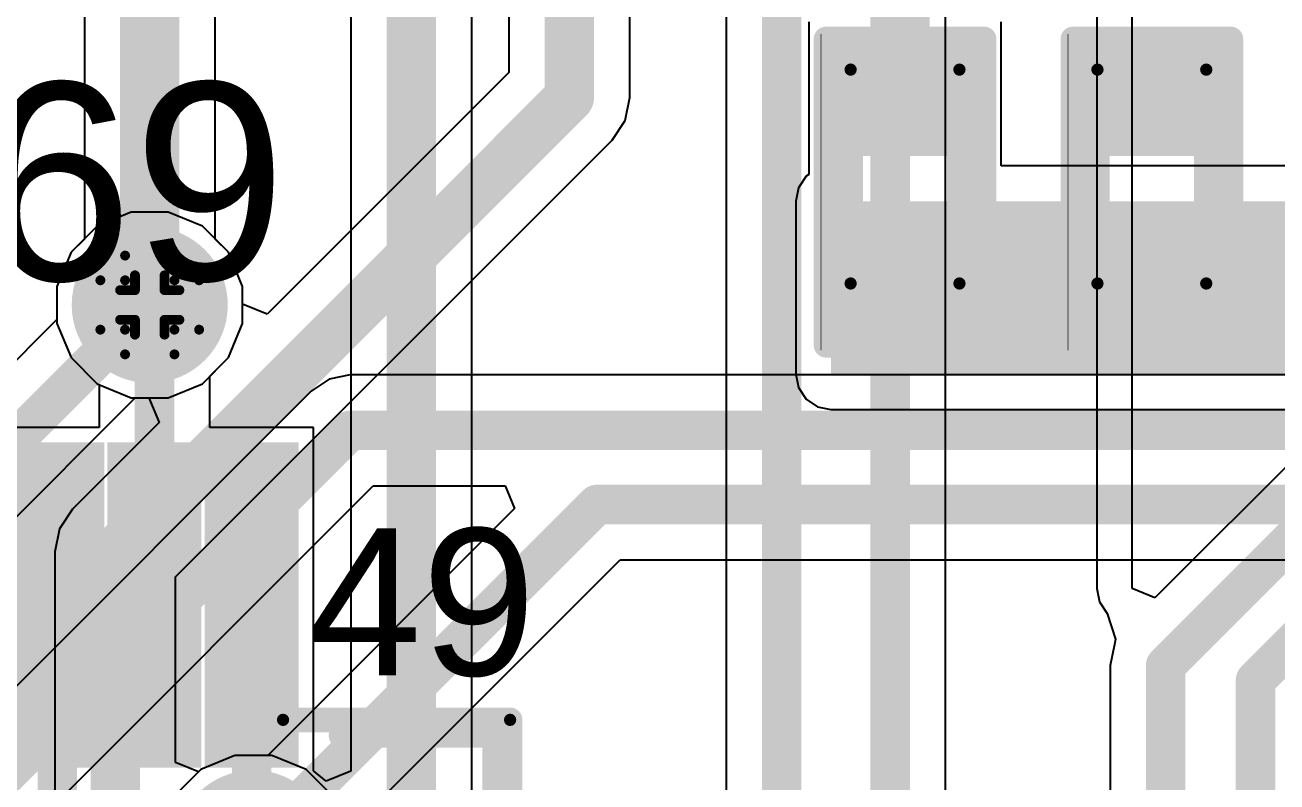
# Model space of a CAD drawing. Header units: inches. Extents: x -0.1 to 17.9, y -0.8 to 4.8.
# Drawn here: x 1.3317 to 1.5853, y 2.9274 to 3.0807 of the extents above; entities that cross this region are included whole.
import ezdxf

# ---------------------------------------------------------------- set-up
doc = ezdxf.new("R2010")
doc.units = ezdxf.units.IN
doc.header["$MEASUREMENT"] = 0
for name, color, linetype in [('Bottom Layer 1', 5, 'Continuous'), ('Bottom Solder', 6, 'Continuous'), ('Drill Drawing', 1, 'Continuous'), ('GND+Signal', 16, 'Continuous'), ('Pad Holes', 156, 'Continuous'), ('PWR+Signal', 76, 'Continuous'), ('Top 3D Body', 56, 'Continuous'), ('Top Layer 1', 1, 'Continuous'), ('Top Overlay', 2, 'Continuous'), ('Top Paste', 8, 'Continuous'), ('Top Solder', 216, 'Continuous'), ('Via Holes', 16, 'Continuous')]:
    doc.layers.add(name, color=color, linetype=linetype)
doc.styles.add('Arial', font='', dxfattribs={"height": 0.2})
doc.styles.get('Arial').set_extended_font_data('Arial')

# ---------------------------------------------------------------- blocks, each defined once
blk = doc.blocks.new('R___0402_86')
at = {"layer": 'Top Layer 1'}
for points in [[(-0.0275, -0.0125), (-0.0275, 0.0125), (-0.0095, 0.0125), (-0.0095, -0.0125)], [(0.0095, -0.0125), (0.0095, 0.0125), (0.0275, 0.0125), (0.0275, -0.0125)]]:
    blk.add_hatch(color=1, dxfattribs=at).paths.add_polyline_path(points)
at = {"layer": 'Top Paste'}
for points in [[(-0.0275, -0.0125), (-0.0275, 0.0125), (-0.0095, 0.0125), (-0.0095, -0.0125)], [(0.0095, -0.0125), (0.0095, 0.0125), (0.0275, 0.0125), (0.0275, -0.0125)]]:
    blk.add_hatch(color=8, dxfattribs=at).paths.add_polyline_path(points)
at = {"layer": 'Top Solder'}
for points in [[(-0.02967, -0.01466), (-0.02967, 0.01467), (-0.00733, 0.01467), (-0.00733, -0.01466)], [(0.00733, -0.01466), (0.00733, 0.01467), (0.02967, 0.01467), (0.02967, -0.01466)]]:
    blk.add_hatch(color=216, dxfattribs=at).paths.add_polyline_path(points)
at = {"layer": 'Top Overlay'}
for points in [[(-0.031, -0.016, 0.005, 0.005, 0), (-0.031, 0.016, 0.005, 0.005, 0)], [(0.031, 0.016, 0.005, 0.005, 0), (-0.031, 0.016, 0.005, 0.005, 0)], [(0.031, -0.016, 0.005, 0.005, 0), (0.031, 0.016, 0.005, 0.005, 0)], [(0.031, -0.016, 0.005, 0.005, 0), (-0.031, -0.016, 0.005, 0.005, 0)], [(0.032, -0.017, 0.000127, 0.000127, 0), (-0.032, -0.017, 0.000127, 0.000127, 0)]]:
    blk.add_lwpolyline(points, format="xyseb", dxfattribs=at)
for points in [[(-0.03225, 0.016, 0.0025, 0.0025, 1), (-0.02975, 0.016, 0.0025, 0.0025, 1)], [(-0.03225, 0.016, 0.0025, 0.0025, 1), (-0.02975, 0.016, 0.0025, 0.0025, 1)], [(0.02975, 0.016, 0.0025, 0.0025, 1), (0.03225, 0.016, 0.0025, 0.0025, 1)], [(0.02975, 0.016, 0.0025, 0.0025, 1), (0.03225, 0.016, 0.0025, 0.0025, 1)], [(-0.03225, -0.016, 0.0025, 0.0025, 1), (-0.02975, -0.016, 0.0025, 0.0025, 1)], [(-0.03225, -0.016, 0.0025, 0.0025, 1), (-0.02975, -0.016, 0.0025, 0.0025, 1)], [(0.02975, -0.016, 0.0025, 0.0025, 1), (0.03225, -0.016, 0.0025, 0.0025, 1)], [(0.02975, -0.016, 0.0025, 0.0025, 1), (0.03225, -0.016, 0.0025, 0.0025, 1)], [(-0.03203, -0.017, 0.0000635, 0.0000635, 1), (-0.03197, -0.017, 0.0000635, 0.0000635, 1)], [(0.03197, -0.017, 0.0000635, 0.0000635, 1), (0.03203, -0.017, 0.0000635, 0.0000635, 1)]]:
    blk.add_lwpolyline(points, format="xyseb", close=True, dxfattribs=at)
blk = doc.blocks.new('R___0402_87')
at = {"layer": 'Top Layer 1'}
for points in [[(-0.0275, -0.0125), (-0.0275, 0.0125), (-0.0095, 0.0125), (-0.0095, -0.0125)], [(0.0095, -0.0125), (0.0095, 0.0125), (0.0275, 0.0125), (0.0275, -0.0125)]]:
    blk.add_hatch(color=1, dxfattribs=at).paths.add_polyline_path(points)
at = {"layer": 'Top Paste'}
for points in [[(-0.0275, -0.0125), (-0.0275, 0.0125), (-0.0095, 0.0125), (-0.0095, -0.0125)], [(0.0095, -0.0125), (0.0095, 0.0125), (0.0275, 0.0125), (0.0275, -0.0125)]]:
    blk.add_hatch(color=8, dxfattribs=at).paths.add_polyline_path(points)
at = {"layer": 'Top Solder'}
for points in [[(-0.02967, -0.01466), (-0.02967, 0.01467), (-0.00733, 0.01467), (-0.00733, -0.01466)], [(0.00733, -0.01466), (0.00733, 0.01467), (0.02967, 0.01467), (0.02967, -0.01466)]]:
    blk.add_hatch(color=216, dxfattribs=at).paths.add_polyline_path(points)
at = {"layer": 'Top Overlay'}
for points in [[(-0.031, -0.016, 0.005, 0.005, 0), (-0.031, 0.016, 0.005, 0.005, 0)], [(0.031, 0.016, 0.005, 0.005, 0), (-0.031, 0.016, 0.005, 0.005, 0)], [(0.031, -0.016, 0.005, 0.005, 0), (0.031, 0.016, 0.005, 0.005, 0)], [(0.031, -0.016, 0.005, 0.005, 0), (-0.031, -0.016, 0.005, 0.005, 0)], [(0.032, -0.017, 0.000127, 0.000127, 0), (-0.032, -0.017, 0.000127, 0.000127, 0)]]:
    blk.add_lwpolyline(points, format="xyseb", dxfattribs=at)
for points in [[(-0.03225, 0.016, 0.0025, 0.0025, 1), (-0.02975, 0.016, 0.0025, 0.0025, 1)], [(-0.03225, 0.016, 0.0025, 0.0025, 1), (-0.02975, 0.016, 0.0025, 0.0025, 1)], [(0.02975, 0.016, 0.0025, 0.0025, 1), (0.03225, 0.016, 0.0025, 0.0025, 1)], [(0.02975, 0.016, 0.0025, 0.0025, 1), (0.03225, 0.016, 0.0025, 0.0025, 1)], [(-0.03225, -0.016, 0.0025, 0.0025, 1), (-0.02975, -0.016, 0.0025, 0.0025, 1)], [(-0.03225, -0.016, 0.0025, 0.0025, 1), (-0.02975, -0.016, 0.0025, 0.0025, 1)], [(0.02975, -0.016, 0.0025, 0.0025, 1), (0.03225, -0.016, 0.0025, 0.0025, 1)], [(0.02975, -0.016, 0.0025, 0.0025, 1), (0.03225, -0.016, 0.0025, 0.0025, 1)], [(-0.03203, -0.017, 0.0000635, 0.0000635, 1), (-0.03197, -0.017, 0.0000635, 0.0000635, 1)], [(0.03197, -0.017, 0.0000635, 0.0000635, 1), (0.03203, -0.017, 0.0000635, 0.0000635, 1)]]:
    blk.add_lwpolyline(points, format="xyseb", close=True, dxfattribs=at)
blk = doc.blocks.new('64_TQFP__10_10__101')
at = {"layer": 'Top Layer 1'}
for points in [[(0.10276, 0.19429), (0.10276, 0.25216), (0.11378, 0.25216), (0.11378, 0.19429)], [(0.12244, 0.19429), (0.12244, 0.25216), (0.13346, 0.25216), (0.13346, 0.19429)], [(0.14213, 0.19429), (0.14213, 0.25216), (0.15315, 0.25216), (0.15315, 0.19429)]]:
    blk.add_hatch(color=1, dxfattribs=at).paths.add_polyline_path(points)
at = {"layer": 'Top Paste'}
for points in [[(0.10276, 0.19429), (0.10276, 0.25216), (0.11378, 0.25216), (0.11378, 0.19429)], [(0.12244, 0.19429), (0.12244, 0.25216), (0.13346, 0.25216), (0.13346, 0.19429)], [(0.14213, 0.19429), (0.14213, 0.25216), (0.15315, 0.25216), (0.15315, 0.19429)]]:
    blk.add_hatch(color=8, dxfattribs=at).paths.add_polyline_path(points)
at = {"layer": 'Top Solder'}
for points in [[(0.09876, 0.19029), (0.09876, 0.25616), (0.11778, 0.25616), (0.11778, 0.19029)], [(0.11844, 0.19029), (0.11844, 0.25616), (0.13746, 0.25616), (0.13746, 0.19029)], [(0.13813, 0.19029), (0.13813, 0.25616), (0.15715, 0.25616), (0.15715, 0.19029)]]:
    blk.add_hatch(color=216, dxfattribs=at).paths.add_polyline_path(points)
at = {"layer": 'Top Overlay'}
for points in [[(0.16575, 0.19685, 0.005, 0.005, 0), (0.19685, 0.19685, 0.005, 0.005, 0)], [(0.19685, 0.16575, 0.005, 0.005, 0), (0.19685, 0.19685, 0.005, 0.005, 0)]]:
    blk.add_lwpolyline(points, format="xyseb", dxfattribs=at)
for points in [[(0.1645, 0.19685, 0.0025, 0.0025, 1), (0.167, 0.19685, 0.0025, 0.0025, 1)], [(0.1956, 0.19685, 0.0025, 0.0025, 1), (0.1981, 0.19685, 0.0025, 0.0025, 1)], [(0.1956, 0.19685, 0.0025, 0.0025, 1), (0.1981, 0.19685, 0.0025, 0.0025, 1)]]:
    blk.add_lwpolyline(points, format="xyseb", close=True, dxfattribs=at)

msp = doc.modelspace()

# ---------------------------------------------------------------- hatches: boundary and pattern name
at = {"layer": 'Bottom Layer 1'}
h = msp.add_hatch(color=5, dxfattribs=at)
edge = h.paths.add_edge_path()
edge.add_arc((1.357, 3.024), 0.01181, 0, 360)
at = {"layer": 'Bottom Solder'}
h = msp.add_hatch(color=6, dxfattribs=at)
edge = h.paths.add_edge_path()
edge.add_arc((1.357, 3.024), 0.01581, 0, 360)
h = msp.add_hatch(color=6, dxfattribs=at)
edge = h.paths.add_edge_path()
edge.add_arc((1.378, 2.914), 0.01581, 0, 360)
at = {"layer": 'GND+Signal'}
h = msp.add_hatch(color=16, dxfattribs=at)
edge = h.paths.add_edge_path()
edge.add_arc((1.357, 3.024), 0.01181, 0, 360)
at = {"layer": 'Pad Holes'}
h = msp.add_hatch(color=7, dxfattribs=at)
edge = h.paths.add_edge_path()
edge.add_arc((1.49898, 3.07165), 0.00125, 0, 360)
h = msp.add_hatch(color=7, dxfattribs=at)
edge = h.paths.add_edge_path()
edge.add_arc((1.52102, 3.07165), 0.00125, 0, 360)
h = msp.add_hatch(color=7, dxfattribs=at)
edge = h.paths.add_edge_path()
edge.add_arc((1.54898, 3.07165), 0.00125, 0, 360)
h = msp.add_hatch(color=7, dxfattribs=at)
edge = h.paths.add_edge_path()
edge.add_arc((1.57102, 3.07165), 0.00125, 0, 360)
h = msp.add_hatch(color=7, dxfattribs=at)
edge = h.paths.add_edge_path()
edge.add_arc((1.49898, 3.02835), 0.00125, 0, 360)
h = msp.add_hatch(color=7, dxfattribs=at)
edge = h.paths.add_edge_path()
edge.add_arc((1.52102, 3.02835), 0.00125, 0, 360)
h = msp.add_hatch(color=7, dxfattribs=at)
edge = h.paths.add_edge_path()
edge.add_arc((1.54898, 3.02835), 0.00125, 0, 360)
h = msp.add_hatch(color=7, dxfattribs=at)
edge = h.paths.add_edge_path()
edge.add_arc((1.57102, 3.02835), 0.00125, 0, 360)
h = msp.add_hatch(color=7, dxfattribs=at)
edge = h.paths.add_edge_path()
edge.add_arc((1.384, 2.94), 0.00125, 0, 360)
h = msp.add_hatch(color=7, dxfattribs=at)
edge = h.paths.add_edge_path()
edge.add_arc((1.43, 2.94), 0.00125, 0, 360)
h = msp.add_hatch(color=7, dxfattribs=at)
edge = h.paths.add_edge_path()
edge.add_arc((1.43, 2.94), 0.00125, 0, 360)
at = {"layer": 'PWR+Signal'}
h = msp.add_hatch(color=76, dxfattribs=at)
edge = h.paths.add_edge_path()
edge.add_arc((1.357, 3.024), 0.01181, 0, 360)
at = {"layer": 'Top 3D Body'}
h = msp.add_hatch(color=56, dxfattribs=at)
edge = h.paths.add_edge_path()
edge.add_arc((1.49898, 3.07165), 0.00125, 0, 360)
h = msp.add_hatch(color=56, dxfattribs=at)
edge = h.paths.add_edge_path()
edge.add_arc((1.52102, 3.07165), 0.00125, 0, 360)
h = msp.add_hatch(color=56, dxfattribs=at)
edge = h.paths.add_edge_path()
edge.add_arc((1.54898, 3.07165), 0.00125, 0, 360)
h = msp.add_hatch(color=56, dxfattribs=at)
edge = h.paths.add_edge_path()
edge.add_arc((1.57102, 3.07165), 0.00125, 0, 360)
h = msp.add_hatch(color=56, dxfattribs=at)
edge = h.paths.add_edge_path()
edge.add_arc((1.49898, 3.02835), 0.00125, 0, 360)
h = msp.add_hatch(color=56, dxfattribs=at)
edge = h.paths.add_edge_path()
edge.add_arc((1.52102, 3.02835), 0.00125, 0, 360)
h = msp.add_hatch(color=56, dxfattribs=at)
edge = h.paths.add_edge_path()
edge.add_arc((1.54898, 3.02835), 0.00125, 0, 360)
h = msp.add_hatch(color=56, dxfattribs=at)
edge = h.paths.add_edge_path()
edge.add_arc((1.57102, 3.02835), 0.00125, 0, 360)
h = msp.add_hatch(color=56, dxfattribs=at)
edge = h.paths.add_edge_path()
edge.add_arc((1.384, 2.94), 0.00125, 0, 360)
h = msp.add_hatch(color=56, dxfattribs=at)
edge = h.paths.add_edge_path()
edge.add_arc((1.43, 2.94), 0.00125, 0, 360)
h = msp.add_hatch(color=56, dxfattribs=at)
edge = h.paths.add_edge_path()
edge.add_arc((1.43, 2.94), 0.00125, 0, 360)
at = {"layer": 'Top Layer 1'}
msp.add_hatch(color=1, dxfattribs=at).paths.add_polyline_path([(1.495, 3.01), (1.64, 3.01), (1.64, 3.045), (1.495, 3.045)])
h = msp.add_hatch(color=1, dxfattribs=at)
edge = h.paths.add_edge_path()
edge.add_arc((1.357, 3.024), 0.01181, 0, 360)
at = {"layer": 'Via Holes'}
h = msp.add_hatch(color=7, dxfattribs=at)
edge = h.paths.add_edge_path()
edge.add_arc((1.357, 3.024), 0.00591, 0, 360)

# ---------------------------------------------------------------- linework, layer by layer
at = {"layer": 'Bottom Layer 1'}
for p, q in [((1.35326, 3.04281), (1.34634, 3.03995)), ((1.36074, 3.04281), (1.35326, 3.04281)), ((1.36766, 3.03995), (1.36074, 3.04281)), ((1.34634, 3.03995), (1.34105, 3.03466)), ((1.37295, 3.03466), (1.36766, 3.03995)), ((1.34105, 3.03466), (1.33819, 3.02774)), ((1.37581, 3.02774), (1.37295, 3.03466)), ((1.33819, 3.02774), (1.33819, 3.02026)), ((1.37581, 3.02026), (1.37581, 3.02774)), ((1.33819, 3.02026), (1.34105, 3.01334)), ((1.37295, 3.01334), (1.37581, 3.02026)), ((1.34105, 3.01334), (1.34634, 3.00805)), ((1.36766, 3.00805), (1.37295, 3.01334)), ((1.34634, 3.00805), (1.35326, 3.00519)), ((1.36074, 3.00519), (1.36766, 3.00805)), ((1.35326, 3.00519), (1.36074, 3.00519)), ((1.37426, 2.93281), (1.36734, 2.92995)), ((1.38174, 2.93281), (1.37426, 2.93281)), ((1.38866, 2.92995), (1.38174, 2.93281)), ((1.36734, 2.92995), (1.36205, 2.92466)), ((1.39395, 2.92466), (1.38866, 2.92995))]:
    msp.add_line(p, q, dxfattribs=at)
at = {"layer": 'Drill Drawing'}
for points in [[(1.352, 3.029, 0.002, 0.002, 0), (1.352, 3.034, 0.002, 0.002, 0)], [(1.352, 3.034, 0.002, 0.002, 0), (1.362, 3.034, 0.002, 0.002, 0)], [(1.362, 3.029, 0.002, 0.002, 0), (1.362, 3.034, 0.002, 0.002, 0)], [(1.354, 3.027, 0.002, 0.002, 0), (1.354, 3.03, 0.002, 0.002, 0)], [(1.354, 3.03, 0.002, 0.002, 0), (1.36, 3.03, 0.002, 0.002, 0)], [(1.36, 3.027, 0.002, 0.002, 0), (1.36, 3.03, 0.002, 0.002, 0)], [(1.347, 3.019, 0.002, 0.002, 0), (1.347, 3.029, 0.002, 0.002, 0)], [(1.347, 3.029, 0.002, 0.002, 0), (1.352, 3.029, 0.002, 0.002, 0)], [(1.362, 3.029, 0.002, 0.002, 0), (1.367, 3.029, 0.002, 0.002, 0)], [(1.367, 3.019, 0.002, 0.002, 0), (1.367, 3.029, 0.002, 0.002, 0)], [(1.351, 3.021, 0.002, 0.002, 0), (1.351, 3.027, 0.002, 0.002, 0)], [(1.351, 3.027, 0.002, 0.002, 0), (1.354, 3.027, 0.002, 0.002, 0)], [(1.36, 3.027, 0.002, 0.002, 0), (1.363, 3.027, 0.002, 0.002, 0)], [(1.363, 3.021, 0.002, 0.002, 0), (1.363, 3.027, 0.002, 0.002, 0)], [(1.351, 3.021, 0.002, 0.002, 0), (1.354, 3.021, 0.002, 0.002, 0)], [(1.354, 3.018, 0.002, 0.002, 0), (1.354, 3.021, 0.002, 0.002, 0)], [(1.36, 3.021, 0.002, 0.002, 0), (1.363, 3.021, 0.002, 0.002, 0)], [(1.36, 3.018, 0.002, 0.002, 0), (1.36, 3.021, 0.002, 0.002, 0)], [(1.347, 3.019, 0.002, 0.002, 0), (1.352, 3.019, 0.002, 0.002, 0)], [(1.352, 3.014, 0.002, 0.002, 0), (1.352, 3.019, 0.002, 0.002, 0)], [(1.354, 3.018, 0.002, 0.002, 0), (1.36, 3.018, 0.002, 0.002, 0)], [(1.362, 3.019, 0.002, 0.002, 0), (1.367, 3.019, 0.002, 0.002, 0)], [(1.362, 3.014, 0.002, 0.002, 0), (1.362, 3.019, 0.002, 0.002, 0)], [(1.352, 3.014, 0.002, 0.002, 0), (1.362, 3.014, 0.002, 0.002, 0)]]:
    msp.add_lwpolyline(points, format="xyseb", dxfattribs=at)
for points in [[(1.3515, 3.034, 0.001, 0.001, 1), (1.3525, 3.034, 0.001, 0.001, 1)], [(1.3515, 3.034, 0.001, 0.001, 1), (1.3525, 3.034, 0.001, 0.001, 1)], [(1.3615, 3.034, 0.001, 0.001, 1), (1.3625, 3.034, 0.001, 0.001, 1)], [(1.3615, 3.034, 0.001, 0.001, 1), (1.3625, 3.034, 0.001, 0.001, 1)], [(1.3535, 3.03, 0.001, 0.001, 1), (1.3545, 3.03, 0.001, 0.001, 1)], [(1.3535, 3.03, 0.001, 0.001, 1), (1.3545, 3.03, 0.001, 0.001, 1)], [(1.3595, 3.03, 0.001, 0.001, 1), (1.3605, 3.03, 0.001, 0.001, 1)], [(1.3595, 3.03, 0.001, 0.001, 1), (1.3605, 3.03, 0.001, 0.001, 1)], [(1.3465, 3.029, 0.001, 0.001, 1), (1.3475, 3.029, 0.001, 0.001, 1)], [(1.3465, 3.029, 0.001, 0.001, 1), (1.3475, 3.029, 0.001, 0.001, 1)], [(1.3515, 3.029, 0.001, 0.001, 1), (1.3525, 3.029, 0.001, 0.001, 1)], [(1.3515, 3.029, 0.001, 0.001, 1), (1.3525, 3.029, 0.001, 0.001, 1)], [(1.3615, 3.029, 0.001, 0.001, 1), (1.3625, 3.029, 0.001, 0.001, 1)], [(1.3615, 3.029, 0.001, 0.001, 1), (1.3625, 3.029, 0.001, 0.001, 1)], [(1.3665, 3.029, 0.001, 0.001, 1), (1.3675, 3.029, 0.001, 0.001, 1)], [(1.3665, 3.029, 0.001, 0.001, 1), (1.3675, 3.029, 0.001, 0.001, 1)], [(1.3505, 3.027, 0.001, 0.001, 1), (1.3515, 3.027, 0.001, 0.001, 1)], [(1.3505, 3.027, 0.001, 0.001, 1), (1.3515, 3.027, 0.001, 0.001, 1)], [(1.3535, 3.027, 0.001, 0.001, 1), (1.3545, 3.027, 0.001, 0.001, 1)], [(1.3535, 3.027, 0.001, 0.001, 1), (1.3545, 3.027, 0.001, 0.001, 1)], [(1.3595, 3.027, 0.001, 0.001, 1), (1.3605, 3.027, 0.001, 0.001, 1)], [(1.3595, 3.027, 0.001, 0.001, 1), (1.3605, 3.027, 0.001, 0.001, 1)], [(1.3625, 3.027, 0.001, 0.001, 1), (1.3635, 3.027, 0.001, 0.001, 1)], [(1.3625, 3.027, 0.001, 0.001, 1), (1.3635, 3.027, 0.001, 0.001, 1)], [(1.3505, 3.021, 0.001, 0.001, 1), (1.3515, 3.021, 0.001, 0.001, 1)], [(1.3505, 3.021, 0.001, 0.001, 1), (1.3515, 3.021, 0.001, 0.001, 1)], [(1.3535, 3.021, 0.001, 0.001, 1), (1.3545, 3.021, 0.001, 0.001, 1)], [(1.3535, 3.021, 0.001, 0.001, 1), (1.3545, 3.021, 0.001, 0.001, 1)], [(1.3595, 3.021, 0.001, 0.001, 1), (1.3605, 3.021, 0.001, 0.001, 1)], [(1.3595, 3.021, 0.001, 0.001, 1), (1.3605, 3.021, 0.001, 0.001, 1)], [(1.3625, 3.021, 0.001, 0.001, 1), (1.3635, 3.021, 0.001, 0.001, 1)], [(1.3625, 3.021, 0.001, 0.001, 1), (1.3635, 3.021, 0.001, 0.001, 1)], [(1.3465, 3.019, 0.001, 0.001, 1), (1.3475, 3.019, 0.001, 0.001, 1)], [(1.3465, 3.019, 0.001, 0.001, 1), (1.3475, 3.019, 0.001, 0.001, 1)], [(1.3515, 3.019, 0.001, 0.001, 1), (1.3525, 3.019, 0.001, 0.001, 1)], [(1.3515, 3.019, 0.001, 0.001, 1), (1.3525, 3.019, 0.001, 0.001, 1)], [(1.3535, 3.018, 0.001, 0.001, 1), (1.3545, 3.018, 0.001, 0.001, 1)], [(1.3535, 3.018, 0.001, 0.001, 1), (1.3545, 3.018, 0.001, 0.001, 1)], [(1.3595, 3.018, 0.001, 0.001, 1), (1.3605, 3.018, 0.001, 0.001, 1)], [(1.3595, 3.018, 0.001, 0.001, 1), (1.3605, 3.018, 0.001, 0.001, 1)], [(1.3615, 3.019, 0.001, 0.001, 1), (1.3625, 3.019, 0.001, 0.001, 1)], [(1.3615, 3.019, 0.001, 0.001, 1), (1.3625, 3.019, 0.001, 0.001, 1)], [(1.3665, 3.019, 0.001, 0.001, 1), (1.3675, 3.019, 0.001, 0.001, 1)], [(1.3665, 3.019, 0.001, 0.001, 1), (1.3675, 3.019, 0.001, 0.001, 1)], [(1.3515, 3.014, 0.001, 0.001, 1), (1.3525, 3.014, 0.001, 0.001, 1)], [(1.3515, 3.014, 0.001, 0.001, 1), (1.3525, 3.014, 0.001, 0.001, 1)], [(1.3615, 3.014, 0.001, 0.001, 1), (1.3625, 3.014, 0.001, 0.001, 1)], [(1.3615, 3.014, 0.001, 0.001, 1), (1.3625, 3.014, 0.001, 0.001, 1)]]:
    msp.add_lwpolyline(points, format="xyseb", close=True, dxfattribs=at)
at = {"layer": 'GND+Signal'}
for p, q in [((1.37025, 3.03735), (1.37025, 3.361)), ((1.34375, 3.35551), (1.34375, 3.03735)), ((1.45424, 3.066), (1.45424, 3.34005)), ((1.42976, 3.16496), (1.42976, 3.07107)), ((1.556, 2.96661), (1.556, 3.15514)), ((1.47378, 3.14), (1.47378, 2.91765)), ((1.54886, 3.14147), (1.54886, 2.96661)), ((1.51822, 2.82339), (1.51822, 3.11735)), ((1.42976, 3.07107), (1.38081, 3.02211)), ((1.4533, 3.06132), (1.45424, 3.066)), ((1.45065, 3.05735), (1.4533, 3.06132)), ((1.36224, 2.96893), (1.45065, 3.05735)), ((1.34375, 3.03735), (1.34105, 3.03466)), ((1.37295, 3.03466), (1.37025, 3.03735)), ((1.34105, 3.03466), (1.33819, 3.02774)), ((1.37581, 3.02774), (1.37295, 3.03466)), ((1.33819, 3.02774), (1.33819, 3.02026)), ((1.37581, 3.02419), (1.37581, 3.02774)), ((1.38081, 3.02211), (1.37581, 3.02419)), ((1.62086, 3.02493), (1.56062, 2.96469)), ((1.33819, 3.02026), (1.34105, 3.01334)), ((1.34105, 3.01334), (1.34634, 3.00805)), ((1.34634, 3.00805), (1.35326, 3.00519)), ((1.35326, 3.00519), (1.35681, 3.00519)), ((1.35681, 3.00519), (1.35889, 3.00019)), ((1.35889, 3.00019), (1.34135, 2.98265)), ((1.34135, 2.98265), (1.3387, 2.97868)), ((1.3387, 2.97868), (1.33776, 2.974)), ((1.33776, 2.974), (1.33776, 2.89259)), ((1.36224, 2.93137), (1.36224, 2.96893)), ((1.54886, 2.96661), (1.54941, 2.96388)), ((1.56062, 2.96469), (1.556, 2.96661)), ((1.54941, 2.96388), (1.55095, 2.96156)), ((1.55095, 2.96156), (1.55262, 2.95637)), ((1.55243, 2.95529), (1.55157, 2.951)), ((1.55262, 2.95637), (1.55243, 2.95529)), ((1.55157, 2.951), (1.55157, 2.951)), ((1.55157, 2.951), (1.55157, 2.7941)), ((1.37426, 2.93281), (1.36734, 2.92995)), ((1.38174, 2.93281), (1.37426, 2.93281)), ((1.38866, 2.92995), (1.38174, 2.93281)), ((1.36685, 2.92946), (1.36224, 2.93137)), ((1.36734, 2.92995), (1.36685, 2.92946)), ((1.39395, 2.92466), (1.38866, 2.92995))]:
    msp.add_line(p, q, dxfattribs=at)
for points in [[(1.442, 3.066, 0.01, 0.01, 0), (1.442, 3.501, 0.01, 0.01, 0)], [(1.357, 3.024, 0.012, 0.012, 0), (1.357, 3.361, 0.012, 0.012, 0)], [(1.485, 2.913, 0.008, 0.008, 0), (1.485, 3.14, 0.008, 0.008, 0)], [(1.507, 2.808, 0.008, 0.008, 0), (1.507, 3.122, 0.008, 0.008, 0)], [(1.35, 2.974, 0.01, 0.01, 0), (1.442, 3.066, 0.01, 0.01, 0)], [(1.56279, 2.951, 0.008, 0.008, 0), (1.62879, 3.017, 0.008, 0.008, 0)], [(1.581, 2.948, 0.008, 0.008, 0), (1.635, 3.002, 0.008, 0.008, 0)], [(1.35, 2.6372, 0.01, 0.01, 0), (1.35, 2.974, 0.01, 0.01, 0)], [(1.56279, 1.86054, 0.008, 0.008, 0), (1.56279, 2.951, 0.008, 0.008, 0)], [(1.581, 2.948, 0.008, 0.008, 0), (1.581, 1.853, 0.008, 0.008, 0)]]:
    msp.add_lwpolyline(points, format="xyseb", dxfattribs=at)
for points in [[(1.4395, 3.066, 0.005, 0.005, 1), (1.4445, 3.066, 0.005, 0.005, 1)], [(1.4395, 3.066, 0.005, 0.005, 1), (1.4445, 3.066, 0.005, 0.005, 1)], [(1.354, 3.024, 0.006, 0.006, 1), (1.36, 3.024, 0.006, 0.006, 1)], [(1.3475, 2.974, 0.005, 0.005, 1), (1.3525, 2.974, 0.005, 0.005, 1)], [(1.3475, 2.974, 0.005, 0.005, 1), (1.3525, 2.974, 0.005, 0.005, 1)], [(1.56079, 2.951, 0.004, 0.004, 1), (1.56479, 2.951, 0.004, 0.004, 1)], [(1.56079, 2.951, 0.004, 0.004, 1), (1.56479, 2.951, 0.004, 0.004, 1)], [(1.579, 2.948, 0.004, 0.004, 1), (1.583, 2.948, 0.004, 0.004, 1)], [(1.579, 2.948, 0.004, 0.004, 1), (1.583, 2.948, 0.004, 0.004, 1)]]:
    msp.add_lwpolyline(points, format="xyseb", close=True, dxfattribs=at)
at = {"layer": 'PWR+Signal'}
for p, q in [((1.35326, 3.04281), (1.34634, 3.03995)), ((1.36074, 3.04281), (1.35326, 3.04281)), ((1.36766, 3.03995), (1.36074, 3.04281)), ((1.34634, 3.03995), (1.34105, 3.03466)), ((1.37295, 3.03466), (1.36766, 3.03995)), ((1.34105, 3.03466), (1.33819, 3.02774)), ((1.37581, 3.02774), (1.37295, 3.03466)), ((1.33819, 3.02774), (1.33819, 3.02105)), ((1.37581, 3.02026), (1.37581, 3.02774)), ((1.33819, 3.02105), (1.27726, 2.96012)), ((1.37295, 3.01334), (1.37581, 3.02026)), ((1.36766, 3.00805), (1.37295, 3.01334)), ((1.36074, 3.00519), (1.36766, 3.00805)), ((1.39333, 3.00898), (1.38969, 3.00655)), ((1.39762, 3.00983), (1.39333, 3.00898)), ((1.73586, 3.00983), (1.39762, 3.00983)), ((1.38969, 3.00655), (1.31095, 2.92781)), ((1.38969, 3.00655), (1.38969, 3.00655)), ((1.2964, 2.94754), (1.35405, 3.00519)), ((1.35405, 3.00519), (1.36074, 3.00519)), ((1.32681, 2.91195), (1.40226, 2.9874)), ((1.40226, 2.9874), (1.42901, 2.9874)), ((1.42901, 2.9874), (1.43092, 2.98278)), ((1.43092, 2.98278), (1.38095, 2.93281)), ((1.39681, 2.91695), (1.45226, 2.9724)), ((1.45226, 2.9724), (1.61785, 2.9724)), ((1.37426, 2.93281), (1.36734, 2.92995)), ((1.38095, 2.93281), (1.37426, 2.93281)), ((1.36734, 2.92995), (1.36205, 2.92466))]:
    msp.add_line(p, q, dxfattribs=at)
for points in [[(1.28519, 2.95219, 0.008, 0.008, 0), (1.357, 3.024, 0.008, 0.008, 0)], [(1.308, 2.909, 0.008, 0.008, 0), (1.39762, 2.99862, 0.008, 0.008, 0)], [(1.39762, 2.99862, 0.008, 0.008, 0), (1.94412, 2.99862, 0.008, 0.008, 0)], [(1.378, 2.914, 0.008, 0.008, 0), (1.44762, 2.98362, 0.008, 0.008, 0)], [(1.44762, 2.98362, 0.008, 0.008, 0), (1.93791, 2.98362, 0.008, 0.008, 0)]]:
    msp.add_lwpolyline(points, format="xyseb", dxfattribs=at)
for points in [[(1.355, 3.024, 0.004, 0.004, 1), (1.359, 3.024, 0.004, 0.004, 1)], [(1.39562, 2.99862, 0.004, 0.004, 1), (1.39962, 2.99862, 0.004, 0.004, 1)], [(1.39562, 2.99862, 0.004, 0.004, 1), (1.39962, 2.99862, 0.004, 0.004, 1)], [(1.44562, 2.98362, 0.004, 0.004, 1), (1.44962, 2.98362, 0.004, 0.004, 1)], [(1.44562, 2.98362, 0.004, 0.004, 1), (1.44962, 2.98362, 0.004, 0.004, 1)]]:
    msp.add_lwpolyline(points, format="xyseb", close=True, dxfattribs=at)
at = {"layer": 'Top 3D Body'}
for points in [[(1.49898, 3.02835, 0.005, 0.005, 0), (1.49898, 3.07165, 0.005, 0.005, 0)], [(1.52102, 3.02835, 0.005, 0.005, 0), (1.52102, 3.07165, 0.005, 0.005, 0)], [(1.54898, 3.02835, 0.005, 0.005, 0), (1.54898, 3.07165, 0.005, 0.005, 0)], [(1.57102, 3.02835, 0.005, 0.005, 0), (1.57102, 3.07165, 0.005, 0.005, 0)], [(1.384, 2.94, 0.005, 0.005, 0), (1.43, 2.94, 0.005, 0.005, 0)], [(1.43, 2.894, 0.005, 0.005, 0), (1.43, 2.94, 0.005, 0.005, 0)]]:
    msp.add_lwpolyline(points, format="xyseb", dxfattribs=at)
for points in [[(1.49773, 3.07165, 0.0025, 0.0025, 1), (1.50023, 3.07165, 0.0025, 0.0025, 1)], [(1.51977, 3.07165, 0.0025, 0.0025, 1), (1.52227, 3.07165, 0.0025, 0.0025, 1)], [(1.54773, 3.07165, 0.0025, 0.0025, 1), (1.55023, 3.07165, 0.0025, 0.0025, 1)], [(1.56977, 3.07165, 0.0025, 0.0025, 1), (1.57227, 3.07165, 0.0025, 0.0025, 1)], [(1.49773, 3.02835, 0.0025, 0.0025, 1), (1.50023, 3.02835, 0.0025, 0.0025, 1)], [(1.51977, 3.02835, 0.0025, 0.0025, 1), (1.52227, 3.02835, 0.0025, 0.0025, 1)], [(1.54773, 3.02835, 0.0025, 0.0025, 1), (1.55023, 3.02835, 0.0025, 0.0025, 1)], [(1.56977, 3.02835, 0.0025, 0.0025, 1), (1.57227, 3.02835, 0.0025, 0.0025, 1)], [(1.38275, 2.94, 0.0025, 0.0025, 1), (1.38525, 2.94, 0.0025, 0.0025, 1)], [(1.42875, 2.94, 0.0025, 0.0025, 1), (1.43125, 2.94, 0.0025, 0.0025, 1)], [(1.42875, 2.94, 0.0025, 0.0025, 1), (1.43125, 2.94, 0.0025, 0.0025, 1)]]:
    msp.add_lwpolyline(points, format="xyseb", close=True, dxfattribs=at)
at = {"layer": 'Top Layer 1'}
for p, q in [((1.39776, 3.11), (1.39776, 2.92959)), ((1.42224, 2.90507), (1.42224, 3.11)), ((1.4905, 3.08135), (1.4905, 3.05041)), ((1.5295, 3.05214), (1.5295, 3.08135)), ((1.62023, 3.05214), (1.5295, 3.05214)), ((1.48995, 3.05005), (1.48841, 3.04773)), ((1.4905, 3.05041), (1.48995, 3.05005)), ((1.48841, 3.04773), (1.48786, 3.045)), ((1.48786, 3.045), (1.48786, 3.01)), ((1.35326, 3.04281), (1.34634, 3.03995)), ((1.36074, 3.04281), (1.35326, 3.04281)), ((1.36766, 3.03995), (1.36074, 3.04281)), ((1.34634, 3.03995), (1.34105, 3.03466)), ((1.37295, 3.03466), (1.36766, 3.03995)), ((1.34105, 3.03466), (1.33819, 3.02774)), ((1.37581, 3.02774), (1.37295, 3.03466)), ((1.33819, 3.02774), (1.33819, 3.02026)), ((1.37581, 3.02026), (1.37581, 3.02774)), ((1.33819, 3.02026), (1.34105, 3.01334)), ((1.37295, 3.01334), (1.37581, 3.02026)), ((1.34105, 3.01334), (1.34634, 3.00805)), ((1.36917, 3.00957), (1.37295, 3.01334)), ((1.34634, 3.00805), (1.34674, 3.00789)), ((1.34674, 3.00789), (1.34674, 2.99917)), ((1.36917, 2.99917), (1.36917, 3.00957)), ((1.48786, 3.01), (1.48841, 3.00727)), ((1.48841, 3.00727), (1.48995, 3.00495)), ((1.48995, 3.00495), (1.49227, 3.00341)), ((1.49227, 3.00341), (1.495, 3.00286)), ((1.495, 3.00286), (1.64, 3.00286)), ((1.34674, 2.99917), (1.31113, 2.99917)), ((1.39015, 2.99917), (1.36917, 2.99917)), ((1.39015, 2.92968), (1.39015, 2.99917)), ((1.39276, 2.92757), (1.39015, 2.92968)), ((1.39776, 2.92959), (1.39276, 2.92757))]:
    msp.add_line(p, q, dxfattribs=at)
for points in [[(1.51, 3.06535, 0.01, 0.01, 0), (1.51, 3.154, 0.01, 0.01, 0)], [(1.41, 2.9, 0.01, 0.01, 0), (1.41, 3.11, 0.01, 0.01, 0)], [(1.357, 3.024, 0.008, 0.008, 0), (1.35795, 3.02305, 0.008, 0.008, 0)], [(1.35795, 2.96323, 0.008, 0.008, 0), (1.35795, 3.02305, 0.008, 0.008, 0)], [(1.33827, 2.90074, 0.008, 0.008, 0), (1.33827, 2.96323, 0.008, 0.008, 0)], [(1.37764, 2.91436, 0.008, 0.008, 0), (1.37764, 2.96323, 0.008, 0.008, 0)]]:
    msp.add_lwpolyline(points, format="xyseb", dxfattribs=at)
for points in [[(1.5075, 3.06535, 0.005, 0.005, 1), (1.5125, 3.06535, 0.005, 0.005, 1)], [(1.355, 3.024, 0.004, 0.004, 1), (1.359, 3.024, 0.004, 0.004, 1)], [(1.35595, 3.02305, 0.004, 0.004, 1), (1.35995, 3.02305, 0.004, 0.004, 1)], [(1.35595, 3.02305, 0.004, 0.004, 1), (1.35995, 3.02305, 0.004, 0.004, 1)], [(1.33627, 2.96323, 0.004, 0.004, 1), (1.34027, 2.96323, 0.004, 0.004, 1)], [(1.35595, 2.96323, 0.004, 0.004, 1), (1.35995, 2.96323, 0.004, 0.004, 1)], [(1.37564, 2.96323, 0.004, 0.004, 1), (1.37964, 2.96323, 0.004, 0.004, 1)]]:
    msp.add_lwpolyline(points, format="xyseb", close=True, dxfattribs=at)

# ---------------------------------------------------------------- block references
at = {"rotation": 270}
for name, p in [('R___0402_86', (1.51, 3.04685)), ('R___0402_87', (1.56, 3.04685))]:
    msp.add_blockref(name, p, dxfattribs=at)
msp.add_blockref('64_TQFP__10_10__101', (1.23, 2.74))

# ---------------------------------------------------------------- texts
at = {"layer": 'Top 3D Body', "style": 'Arial'}
msp.add_text('49', height=0.02975, dxfattribs=at).set_placement((1.389, 2.949))
at = {"layer": 'Top Overlay', "style": 'Arial'}
msp.add_text('C69', height=0.04, dxfattribs=at).set_placement((1.28218, 3.02901))

doc.saveas('drawing.dxf')
